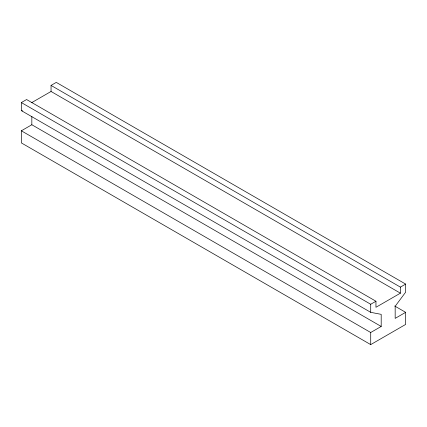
<?xml version="1.0" encoding="UTF-8"?>
<svg xmlns="http://www.w3.org/2000/svg" width="427" height="427" viewBox="0 0 427 427"><rect width="100%" height="100%" fill="white"/><g stroke="black" fill="none" stroke-linecap="round" stroke-linejoin="round"><path stroke-width="0.64" d="M394.676 305.999L405.65 312.334L405.65 324.435L370.716 344.605L21.35 142.906L21.35 130.801L370.716 332.505L381.194 326.452L381.194 314.352L370.716 312.334L21.35 110.63L21.35 102.565L26.591 99.539L375.952 301.243L375.952 307.291L400.409 293.173L400.409 287.12L51.048 85.416L51.048 91.469L400.409 293.173M51.048 85.416L56.284 82.395L405.65 284.094L405.65 292.164L395.167 306.282L395.167 318.387L405.65 312.334M31.71 102.635L51.048 91.469M21.35 130.801L31.833 124.748L381.194 326.452M21.35 102.565L370.716 304.264L375.952 301.243M400.409 287.12L405.65 284.094M21.35 110.63L22.658 110.881M370.716 304.264L370.716 312.334M370.716 332.505L370.716 344.605M31.833 116.47L31.833 124.748"/></g></svg>
